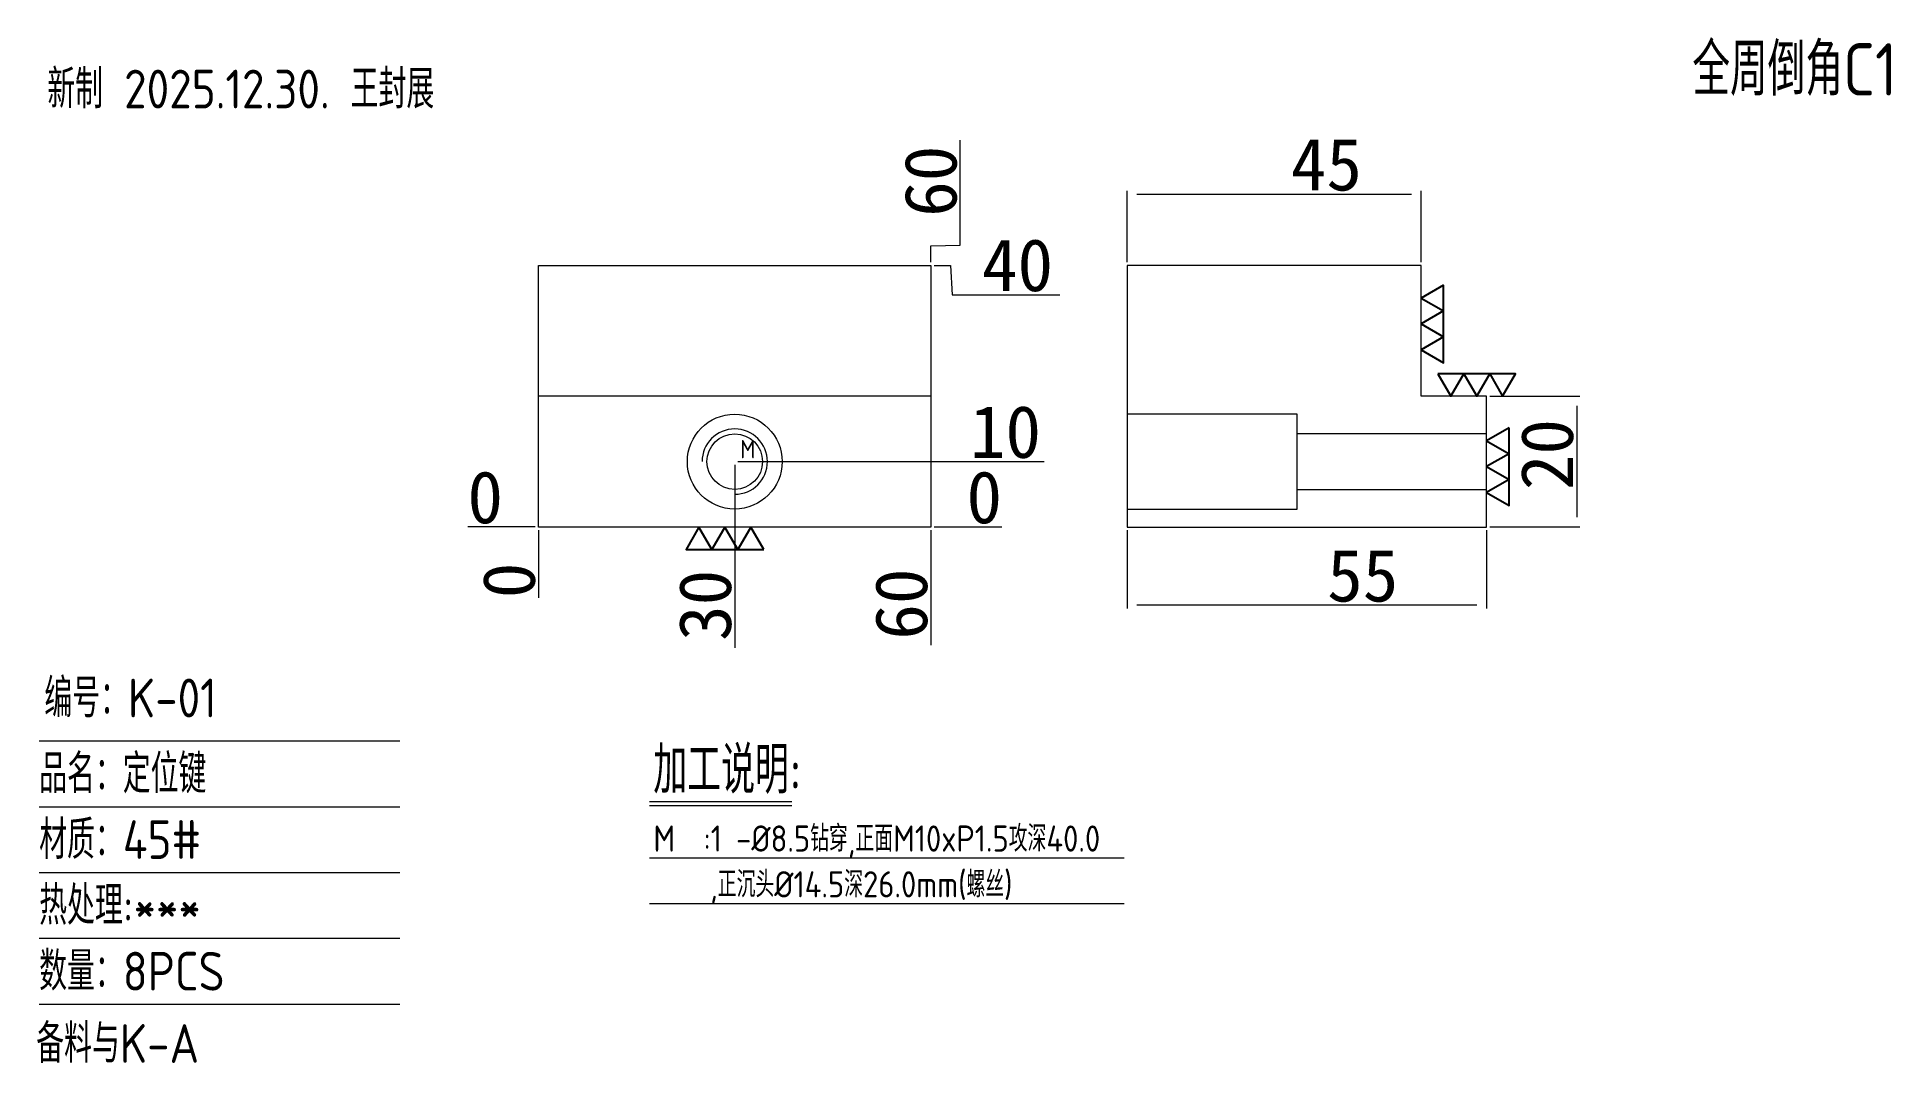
# Model space of a CAD drawing. Header units: millimetres. Extents: x 31356 to 31639, y 44810 to 44967.
import ezdxf
from ezdxf.enums import TextEntityAlignment as Align

# ---------------------------------------------------------------- set-up
doc = ezdxf.new("R2010")
doc.units = ezdxf.units.MM
doc.linetypes.add('DASHED', pattern=[0])
doc.layers.add('DIE', color=7, linetype='Continuous', true_color=0xffffff)
doc.layers.add('dim', color=4, linetype='Continuous')
doc.layers.add('TEXT', color=4, linetype='Continuous')
doc.styles.add('_PUG_ERP', font='txt')
doc.styles.add('gbenor', font='gbenor.shx', dxfattribs={"bigfont": 'gbcbig'})
doc.dimstyles.new('_PUG_ERP', dxfattribs={"dimtxt": 8, "dimasz": 1.5, "dimexe": 0.5, "dimexo": 0.5, "dimgap": 0.5, "dimtad": 1, "dimtxsty": '_PUG_ERP', "dimblk": 'CLOSEDBLANK', "dimcen": 0, "dimclrd": 4, "dimclre": 4, "dimclrt": 3, "dimazin": 3, "dimtfac": 1, "dimtmove": 0, "dimatfit": 3, "dimldrblk": 'CLOSEDBLANK', "dimlwd": 9, "dimlwe": 9})

# ---------------------------------------------------------------- blocks, each defined once
blk = doc.blocks.new('*D1268')
at = {"layer": 'Defpoints', "color": 0}
for p in [(31432.46, 44891.99), (31492.46, 44891.99), (31497.46, 44891.99)]:
    blk.add_point(p, dxfattribs=at)
at = {"layer": 'dim', "color": 4, "lineweight": 9}
blk.add_line((31492.96, 44891.99), (31503.3, 44891.99), dxfattribs=at)
at = {"layer": 'dim', "color": 3, "lineweight": 18, "insert": (31500.63, 44896.49), "char_height": 8, "attachment_point": 5, "style": '_PUG_ERP'}
blk.add_mtext('0', dxfattribs=at)
blk = doc.blocks.new('_ClosedBlank')
blk = doc.blocks.new('*D1269')
at = {"layer": 'Defpoints', "color": 0}
for p in [(31462.46, 44901.99), (31497.46, 44901.99), (31432.46, 44891.99)]:
    blk.add_point(p, dxfattribs=at)
at = {"layer": 'dim', "color": 4, "lineweight": 9}
blk.add_line((31462.96, 44901.99), (31509.77, 44901.99), dxfattribs=at)
at = {"layer": 'dim', "color": 3, "lineweight": 18, "insert": (31503.87, 44906.49), "char_height": 8, "attachment_point": 5, "style": '_PUG_ERP'}
blk.add_mtext('10', dxfattribs=at)
blk = doc.blocks.new('*D1270')
at = {"layer": 'Defpoints', "color": 0}
for p in [(31492.46, 44931.99), (31498.74, 44927.49), (31432.46, 44891.99)]:
    blk.add_point(p, dxfattribs=at)
at = {"layer": 'dim', "color": 4, "lineweight": 9}
for p, q in [((31492.96, 44931.99), (31495.46, 44931.99)), ((31495.46, 44931.99), (31495.74, 44927.49)), ((31495.74, 44927.49), (31512.19, 44927.49))]:
    blk.add_line(p, q, dxfattribs=at)
at = {"layer": 'dim', "color": 3, "lineweight": 18, "insert": (31505.71, 44931.99), "char_height": 8, "attachment_point": 5, "style": '_PUG_ERP'}
blk.add_mtext('40', dxfattribs=at)
blk = doc.blocks.new('*D1271')
at = {"layer": 'Defpoints', "color": 0}
for p in [(31427.46, 44891.99), (31432.46, 44891.99), (31432.46, 44891.99)]:
    blk.add_point(p, dxfattribs=at)
at = {"layer": 'dim', "color": 4, "lineweight": 9}
blk.add_line((31431.96, 44891.99), (31421.63, 44891.99), dxfattribs=at)
at = {"layer": 'dim', "color": 3, "lineweight": 18, "insert": (31424.3, 44896.49), "char_height": 8, "attachment_point": 5, "style": '_PUG_ERP'}
blk.add_mtext('0', dxfattribs=at)
blk = doc.blocks.new('*D1272')
at = {"layer": 'Defpoints', "color": 0}
for p in [(31432.46, 44891.99), (31492.46, 44891.99), (31492.46, 44886.99)]:
    blk.add_point(p, dxfattribs=at)
at = {"layer": 'dim', "color": 4, "lineweight": 9}
blk.add_line((31492.46, 44891.49), (31492.46, 44873.91), dxfattribs=at)
at = {"layer": 'dim', "color": 3, "lineweight": 18, "insert": (31487.96, 44880.2), "char_height": 8, "attachment_point": 5, "rotation": 90, "style": '_PUG_ERP'}
blk.add_mtext('60', dxfattribs=at)
blk = doc.blocks.new('*D1273')
at = {"layer": 'Defpoints', "color": 0}
for p in [(31462.46, 44901.99), (31432.46, 44891.99), (31462.46, 44886.99)]:
    blk.add_point(p, dxfattribs=at)
at = {"layer": 'dim', "color": 4, "lineweight": 9}
blk.add_line((31462.46, 44901.49), (31462.46, 44873.53), dxfattribs=at)
at = {"layer": 'dim', "color": 3, "lineweight": 18, "insert": (31457.96, 44880.01), "char_height": 8, "attachment_point": 5, "rotation": 90, "style": '_PUG_ERP'}
blk.add_mtext('30', dxfattribs=at)
blk = doc.blocks.new('*D1274')
at = {"layer": 'Defpoints', "color": 0}
for p in [(31432.46, 44891.99), (31432.46, 44891.99), (31432.46, 44886.99)]:
    blk.add_point(p, dxfattribs=at)
at = {"layer": 'dim', "color": 4, "lineweight": 9}
blk.add_line((31432.46, 44891.49), (31432.46, 44881.15), dxfattribs=at)
at = {"layer": 'dim', "color": 3, "lineweight": 18, "insert": (31427.96, 44883.82), "char_height": 8, "attachment_point": 5, "rotation": 90, "style": '_PUG_ERP'}
blk.add_mtext('0', dxfattribs=at)
blk = doc.blocks.new('*D1275')
at = {"layer": 'Defpoints', "color": 0}
for p in [(31496.96, 44938.07), (31492.46, 44931.99), (31432.46, 44891.99)]:
    blk.add_point(p, dxfattribs=at)
at = {"layer": 'dim', "color": 4, "lineweight": 9}
for p, q in [((31496.96, 44935.07), (31496.96, 44951.15)), ((31492.46, 44934.99), (31496.96, 44935.07)), ((31492.46, 44932.49), (31492.46, 44934.99))]:
    blk.add_line(p, q, dxfattribs=at)
at = {"layer": 'dim', "color": 3, "lineweight": 18, "insert": (31492.46, 44944.86), "char_height": 8, "attachment_point": 5, "rotation": 90, "style": '_PUG_ERP'}
blk.add_mtext('60', dxfattribs=at)
blk = doc.blocks.new('*D1276')
at = {"layer": 'Defpoints', "color": 0}
for p in [(31522.46, 44891.99), (31577.46, 44891.99), (31522.46, 44880.02)]:
    blk.add_point(p, dxfattribs=at)
at = {"layer": 'dim', "color": 4, "lineweight": 9}
for p, q in [((31522.46, 44891.49), (31522.46, 44879.52)), ((31577.46, 44891.49), (31577.46, 44879.52)), ((31575.96, 44880.02), (31523.96, 44880.02))]:
    blk.add_line(p, q, dxfattribs=at)
at = {"layer": 'dim', "color": 3, "lineweight": 18, "insert": (31558.52, 44884.52), "char_height": 8, "attachment_point": 5, "style": '_PUG_ERP'}
blk.add_mtext('55', dxfattribs=at)
blk = doc.blocks.new('*D1277')
at = {"layer": 'Defpoints', "color": 0}
for p in [(31567.46, 44942.88), (31522.46, 44931.99), (31567.46, 44931.99)]:
    blk.add_point(p, dxfattribs=at)
at = {"layer": 'dim', "color": 4, "lineweight": 9}
for p, q in [((31522.46, 44932.49), (31522.46, 44943.38)), ((31523.96, 44942.88), (31565.96, 44942.88)), ((31567.46, 44932.49), (31567.46, 44943.38))]:
    blk.add_line(p, q, dxfattribs=at)
at = {"layer": 'dim', "color": 3, "lineweight": 18, "insert": (31552.96, 44947.38), "char_height": 8, "attachment_point": 5, "style": '_PUG_ERP'}
blk.add_mtext('45', dxfattribs=at)
blk = doc.blocks.new('*D1278')
at = {"layer": 'Defpoints', "color": 0}
for p in [(31577.46, 44911.99), (31577.46, 44891.99), (31591.24, 44891.99)]:
    blk.add_point(p, dxfattribs=at)
at = {"layer": 'dim', "color": 4, "lineweight": 9}
for p, q in [((31577.96, 44911.99), (31591.74, 44911.99)), ((31591.24, 44910.49), (31591.24, 44893.49)), ((31577.96, 44891.99), (31591.74, 44891.99))]:
    blk.add_line(p, q, dxfattribs=at)
at = {"layer": 'dim', "color": 3, "lineweight": 18, "insert": (31586.74, 44903.06), "char_height": 8, "attachment_point": 5, "rotation": 90, "style": '_PUG_ERP'}
blk.add_mtext('20', dxfattribs=at)
blk = doc.blocks.new('YFFH+A0')
at = {"color": 1, "ltscale": 2}
blk.add_lwpolyline([(-3.46, -6), (0, -4), (-3.46, -2), (0, 0), (-3.46, 2), (0, 4), (-3.46, 6), (-3.46, -6)], close=True, dxfattribs=at)
blk = doc.blocks.new('XYMFH-A0')
at = {"xscale": 0.0833333333332575, "yscale": 0.0833333333332575, "zscale": 0.0833333333332575}
blk.add_blockref('YFFH+A0', (0, 0), dxfattribs=at)

msp = doc.modelspace()

# ---------------------------------------------------------------- linework, layer by layer
at = {"layer": 'DIE', "color": 135, "linetype": 'Continuous', "lineweight": 18}
for p, q in [((31432.462, 44931.985), (31492.462, 44931.985)), ((31432.462, 44891.985), (31432.462, 44931.985)), ((31492.462, 44931.985), (31492.462, 44891.985)), ((31492.462, 44911.985), (31432.462, 44911.985)), ((31492.462, 44891.985), (31432.462, 44891.985))]:
    msp.add_line(p, q, dxfattribs=at)
at = {"layer": 'DIE', "color": 31, "linetype": 'DASHED', "lineweight": 13, "ltscale": 0.192157}
for p, q in [((31548.462, 44909.235), (31522.462, 44909.235)), ((31548.462, 44901.985), (31548.462, 44909.235)), ((31548.462, 44894.735), (31548.462, 44901.985)), ((31522.462, 44894.735), (31548.462, 44894.735))]:
    msp.add_line(p, q, dxfattribs=at)
at = {"layer": 'DIE', "color": 5, "linetype": 'DASHED', "lineweight": 13, "ltscale": 0.192157}
for p, q in [((31577.462, 44906.235), (31548.462, 44906.235)), ((31548.462, 44897.735), (31577.462, 44897.735))]:
    msp.add_line(p, q, dxfattribs=at)
at = {"layer": 'DIE', "color": 135, "lineweight": 18}
msp.add_lwpolyline([(31522.462, 44891.985), (31577.462, 44891.985), (31577.462, 44911.985), (31567.462, 44911.985), (31567.462, 44931.985), (31522.462, 44931.985)], close=True, dxfattribs=at)
at = {"layer": 'DIE', "color": 42, "linetype": 'Continuous', "lineweight": 18}
for radius in [7.25, 4.25]:
    msp.add_circle((31462.462, 44901.985), radius, dxfattribs=at)
msp.add_arc((31462.462, 44901.985), 5, 270, 180, dxfattribs=at)
at = {"layer": 'dim', "color": 8, "linetype": 'Continuous', "lineweight": 18}
for p, q in [((31449.426, 44849.99), (31471.199, 44849.99)), ((31449.426, 44849.39), (31471.199, 44849.39)), ((31449.426, 44841.39), (31522.002, 44841.39)), ((31449.426, 44834.39), (31522.002, 44834.39))]:
    msp.add_line(p, q, dxfattribs=at)
at = {"layer": 'TEXT', "color": 4, "lineweight": 9}
for p, q in [((31356.077, 44859.281), (31411.258, 44859.281)), ((31356.077, 44849.217), (31411.258, 44849.217)), ((31356.077, 44839.154), (31411.258, 44839.154)), ((31356.077, 44829.09), (31411.258, 44829.09)), ((31356.077, 44819.027), (31411.258, 44819.027))]:
    msp.add_line(p, q, dxfattribs=at)

# ---------------------------------------------------------------- block references
at = {"layer": 'dim', "lineweight": 18, "yscale": 11.87421369844378, "zscale": 11.87421369844191}
for p, xscale, rotation in [((31567.462, 44923.045), 11.87421369843651, 180), ((31575.952, 44911.985), 11.87421369844378, 270), ((31577.462, 44901.217), 11.87421369843651, 180), ((31460.952, 44891.985), 11.87421369844378, 90)]:
    msp.add_blockref('XYMFH-A0', p, dxfattribs=dict(at, xscale=xscale, rotation=rotation))

# ---------------------------------------------------------------- texts
at = {"layer": 'dim', "color": 4, "lineweight": 18, "style": 'gbenor'}
for s, height, p in [('全周倒角C1', 8, (31608.927, 44957.966)), ('M', 2.8, (31463.305, 44902.484)), ('加工说明:', 7.2, (31450.012, 44851.233)), ('M  :1 -%%c8.5钻穿,正面M10xP1.5攻深40.0', 4, (31450.026, 44842.347)), ('    ,正沉头%%c14.5深26.0mm(螺丝)', 4, (31450.026, 44835.347))]:
    msp.add_text(s, height=height, dxfattribs=at).set_placement(p)
at = {"layer": 'TEXT', "color": 6, "lineweight": 9, "style": 'gbenor'}
msp.add_text('新制 2025.12.30. 王封展', height=5.91971, dxfattribs=at).set_placement((31386.919, 44959.277), align=Align.MIDDLE)
at = {"layer": 'TEXT', "color": 3, "lineweight": 9, "style": 'gbenor'}
for s, p in [('编号：K-01', (31356.863, 44862.878)), ('品名：定位键', (31356.077, 44851.289)), ('材质：45#', (31356.077, 44841.226)), ('热处理:***', (31356.077, 44831.162)), ('数量：8PCS', (31356.077, 44821.099)), ('备料与K-A', (31355.628, 44810.048))]:
    msp.add_text(s, height=5.9197, dxfattribs=at).set_placement(p)

# ---------------------------------------------------------------- dimensions: what is measured, and where the dimension line sits
at = {"layer": 'dim', "lineweight": 18}
for feature_location, offset, dtype, origin, picture, middle in [((31492.462, 44931.985), (4.5, 6.089), 1, (31432.462, 44891.985), '*D1275', (31492.462, 44944.86)), ((31492.462, 44931.985), (6.274, -4.5), 0, (31432.462, 44891.985), '*D1270', (31505.712, 44931.985)), ((31462.462, 44901.985), (35, 0), 0, (31432.462, 44891.985), '*D1269', (31503.867, 44906.485)), ((31432.462440484, 44891.985349125), (-5, 0), 0, (31432.462440484, 44891.985349125), '*D1271', (31424.295773817, 44896.485349125)), ((31462.462, 44901.985), (0, -15), 1, (31432.462, 44891.985), '*D1273', (31457.962, 44880.009)), ((31492.462440484, 44891.985349125), (5, 0), 0, (31432.462440484, 44891.985349125), '*D1268', (31500.62910715, 44896.485349125)), ((31432.462440484, 44891.985349125), (0, -5), 1, (31432.462440484, 44891.985349125), '*D1274', (31427.962440484, 44883.818682458)), ((31492.462, 44891.985), (0, -5), 1, (31432.462, 44891.985), '*D1272', (31487.962, 44880.2))]:
    dim = msp.add_ordinate_dim(feature_location=feature_location, offset=offset, dtype=dtype, origin=origin, dimstyle='_PUG_ERP', dxfattribs=at)
    dim.commit()
    dim.dimension.update_dxf_attribs({"geometry": picture, "text_midpoint": middle})
for base, p1, p2, picture, middle in [((31567.462, 44942.876), (31522.462, 44931.985), (31567.462, 44931.985), '*D1277', (31552.965, 44942.876)), ((31522.462, 44880.02), (31577.462, 44891.985), (31522.462, 44891.985), '*D1276', (31558.52, 44880.02))]:
    dim = msp.add_linear_dim(base=base, p1=p1, p2=p2, dimstyle='_PUG_ERP', dxfattribs=at)
    dim.commit()
    dim.dimension.update_dxf_attribs({"geometry": picture, "text_midpoint": middle, "dimtype": 160})
dim = msp.add_linear_dim(base=(31591.239, 44891.985), p1=(31577.462, 44911.985), p2=(31577.462, 44891.985), angle=90, dimstyle='_PUG_ERP', dxfattribs=at)
dim.commit()
dim.dimension.update_dxf_attribs({"geometry": '*D1278', "text_midpoint": (31591.239, 44903.063), "dimtype": 160})

doc.saveas('drawing.dxf')
